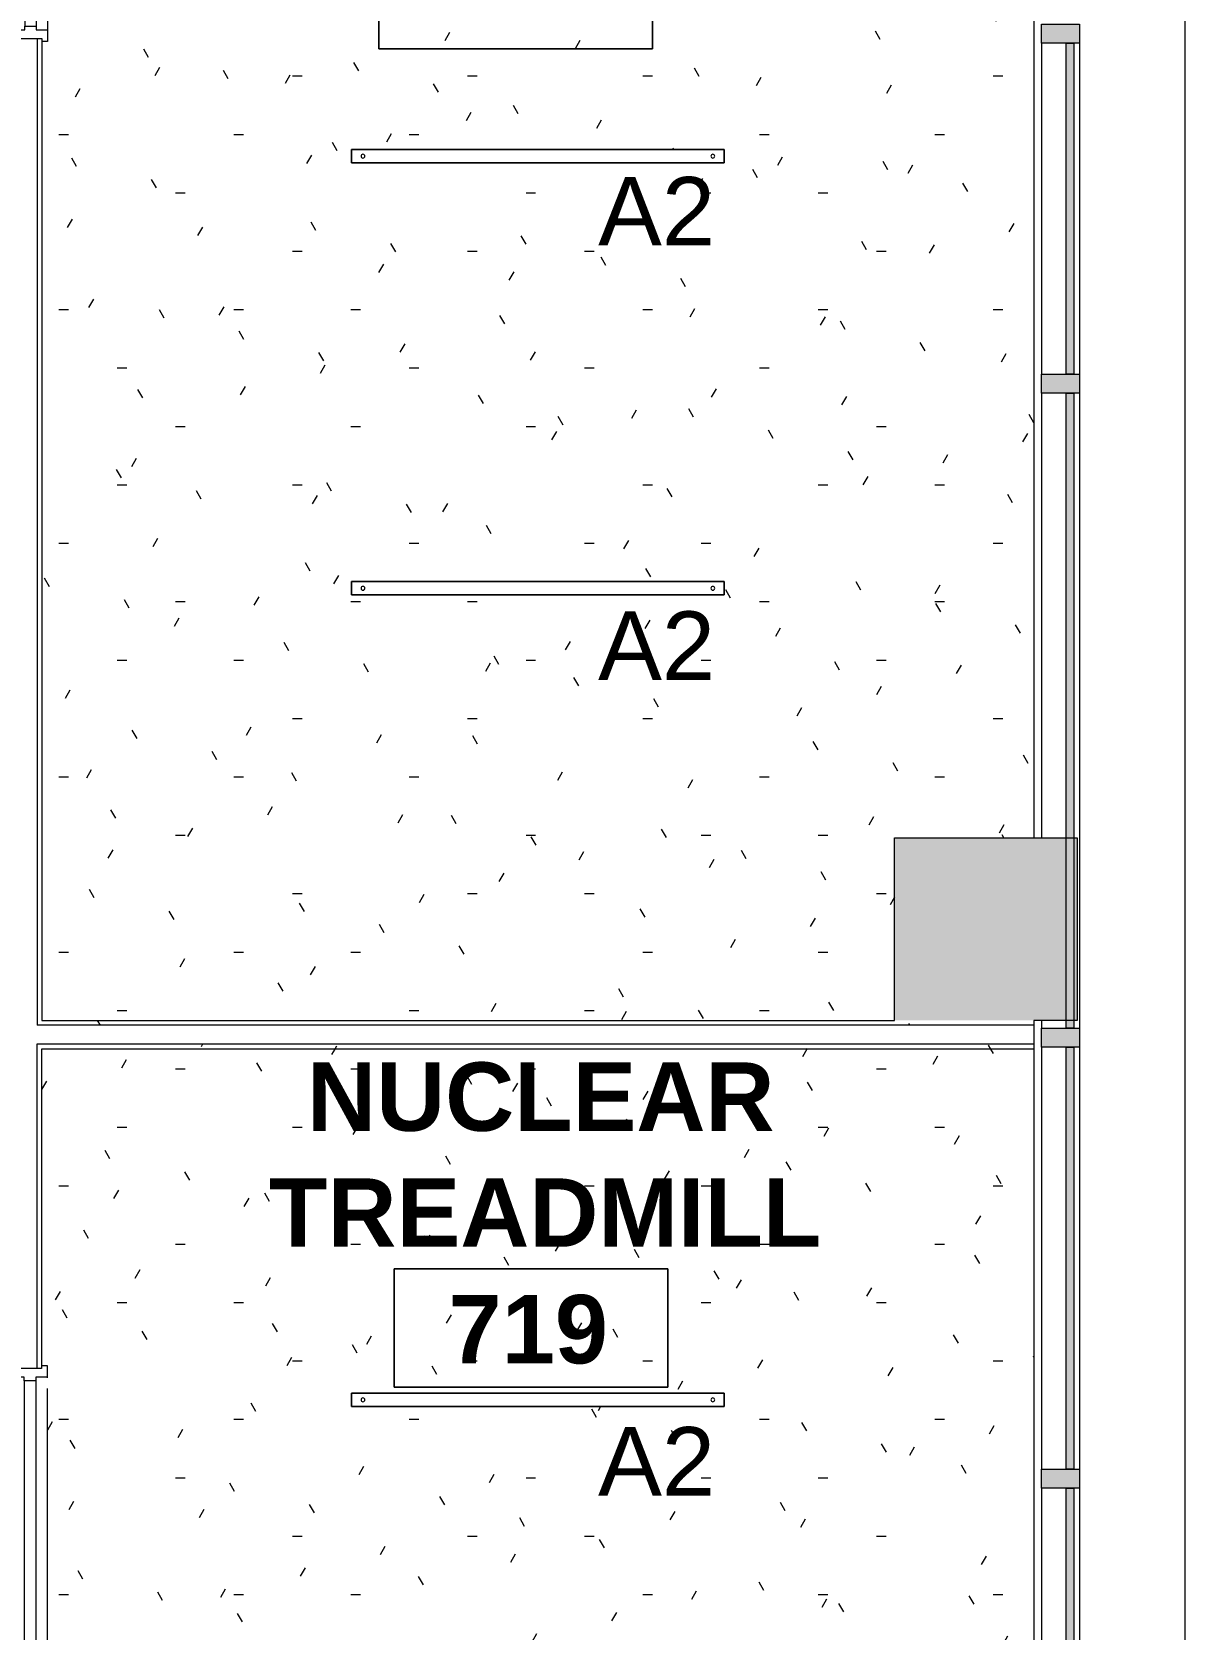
# Model space of a CAD drawing. Header units: inches. Extents: x 1083 to 3407, y -140 to 2134.
# Drawn here: x 2085.5 to 2237.1, y 1677.4 to 1887.4 of the extents above; entities that cross this region are included whole.
import ezdxf

# ---------------------------------------------------------------- set-up
doc = ezdxf.new("R2010")
doc.units = ezdxf.units.IN
doc.header["$MEASUREMENT"] = 0
for name, color, linetype, lineweight in [('A-AREA-IDEN', 2, 'Continuous', 9), ('A-CLNG-PATT', 13, 'Continuous', 13), ('A-DETL-GENF', 92, 'Continuous', 9), ('A-DOOR', 31, 'Continuous', 13), ('A-GLAZ-CURT', 52, 'Continuous', 13), ('A-GLAZ-CWMG', 51, 'Continuous', 13), ('A-WALL', 113, 'Continuous', 13), ('A-WALL-PATT', 111, 'Continuous', 13), ('E-LITE-EQPM', 33, 'Continuous', 9), ('E-LITE-EQPM-IDEN', 33, 'Continuous', 9), ('I-WALL', 2, 'Continuous', 13)]:
    doc.layers.add(name, color=color, linetype=linetype, lineweight=lineweight)
doc.styles.add('Arial', font='arial.ttf', dxfattribs={"height": 9})
doc.styles.add('Swis721 Lt BT_B', font='', dxfattribs={"height": 9})
doc.styles.get('Swis721 Lt BT_B').set_extended_font_data('Swis721 Lt BT', bold=True)
pattern_1 = [(0, (0, 0), (30.72, 7.68), [1.267, -21.773, 1.267, -21.773, -122.88]), (0, (0, 0), (30.72, 7.68), [-46.08, 1.267, -44.813, 1.267, -21.773, -53.76]), (0, (0, 0), (30.72, 7.68), [-115.2, 1.267, -14.093, 1.267, -37.133]), (120, (11.52, 3.84), (-22.011075, 22.7643), [1.267, -21.773, 1.267, -21.773, -122.88]), (120, (11.52, 3.84), (-22.011075, 22.7643), [-46.08, 1.267, -44.813, 1.267, -21.773, -53.76]), (120, (11.52, 3.84), (-22.011075, 22.7643), [-115.2, 1.267, -14.093, 1.267, -37.133]), (240, (15.36, 19.2), (-8.708925, -30.4443), [1.267, -21.773, 1.267, -21.773, -122.88]), (240, (15.36, 19.2), (-8.708925, -30.4443), [-46.08, 1.267, -44.813, 1.267, -21.773, -53.76]), (240, (15.36, 19.2), (-8.708925, -30.4443), [-115.2, 1.267, -14.093, 1.267, -37.133])]

# ---------------------------------------------------------------- blocks, each defined once
blk = doc.blocks.new('Door - Single - Solid Door-7355446-REFLECTED CEILING PLAN')
at = {"layer": 'A-DOOR', "lineweight": 9}
for p, q in [((-15.63, 1.96), (-15.63, 2.71)), ((-15.63, 2.71), (-14.13, 2.71)), ((-14.13, 2.71), (-14.01, 2.71)), ((-14.13, 2.71), (-14.13, 1.21)), ((-12.63, 2.71), (22.12, 2.71)), ((22.12, 1.21), (22.12, 2.71)), ((22.12, 2.71), (23.62, 2.71)), ((23.62, 2.71), (23.62, 1.96)), ((-14.13, 1.21), (-13.63, 1.21)), ((-13.63, 1.21), (21.62, 1.21)), ((-13.63, 1.21), (-13.63, -0.29)), ((21.62, -0.29), (21.62, 1.21)), ((21.62, 1.21), (22.12, 1.21)), ((-15.63, -2.54), (-15.63, -1.79)), ((-13.63, -0.29), (-14.13, -0.29)), ((-14.13, -0.29), (-14.13, -2.54)), ((-13.63, -0.29), (21.62, -0.29)), ((22.12, -0.29), (21.62, -0.29)), ((22.12, -2.54), (22.12, -0.29)), ((23.62, -1.79), (23.62, -2.54)), ((-14.13, -2.54), (-15.63, -2.54)), ((-14.13, -2.54), (22.12, -2.54)), ((23.62, -2.54), (22.12, -2.54))]:
    blk.add_line(p, q, dxfattribs=at)
blk = doc.blocks.new('L-Pendant-Axis-Sculpt-Direct_Indirect - SCDI-F-4-4584192-REFLECTED CEILING PLAN')
at = {"layer": 'A-DETL-GENF'}
for p, q in [((-24.5, -0.875), (-24.5, 0.875)), ((-24.5, 0.875), (24.5, 0.875)), ((24.5, 0.875), (-24.5, 0.875)), ((-24.5, 0.875), (-24.5, -0.875)), ((24.5, 0.875), (24.5, -0.875)), ((24.5, -0.875), (24.5, 0.875)), ((24.5, -0.875), (-24.5, -0.875)), ((-24.5, -0.875), (24.5, -0.875))]:
    blk.add_line(p, q, dxfattribs=at)
for centre in [(-23, 0), (23, 0)]:
    blk.add_circle(centre, 0.25, dxfattribs=at)
blk = doc.blocks.new('System Panel - Glazed-7827328-REFLECTED CEILING PLAN')
at = {"layer": 'A-GLAZ-CURT', "lineweight": 9}
blk.add_hatch(color=7, dxfattribs=at).paths.add_polyline_path([(21.75, 1.75), (-21.75, 1.75), (-21.75, 0.75), (21.75, 0.75), (21.75, 1.49)], flags=0)
at = {"layer": 'A-GLAZ-CURT', "color": 8, "lineweight": 20}
for p, q in [((-21.75, 0.75), (-21.75, 1.75)), ((-21.75, 1.75), (21.75, 1.75)), ((21.75, 0.75), (-21.75, 0.75)), ((21.75, 1.75), (21.75, 0.75))]:
    blk.add_line(p, q, dxfattribs=at)
blk = doc.blocks.new('System Panel - Glazed-7827392-REFLECTED CEILING PLAN')
at = {"layer": 'A-GLAZ-CURT', "lineweight": 9}
h = blk.add_hatch(color=7, dxfattribs=at)
h.paths.add_polyline_path([(41.75, 0.75), (41.75, 1.75), (40.75, 1.75), (40.75, 0.75), (41.37, 0.75)], flags=0)
h.paths.add_polyline_path([(16.75, 0.75), (16.75, 1.75), (-41.75, 1.75), (-41.75, 0.75), (-31.63, 0.75)], flags=0)
at = {"layer": 'A-GLAZ-CURT', "color": 8, "lineweight": 20}
for p, q in [((-41.75, 0.75), (-41.75, 1.75)), ((-41.75, 1.75), (41.75, 1.75)), ((41.75, 0.75), (-41.75, 0.75)), ((41.75, 1.75), (41.75, 0.75))]:
    blk.add_line(p, q, dxfattribs=at)
blk = doc.blocks.new('System Panel - Glazed-7827450-REFLECTED CEILING PLAN')
at = {"layer": 'A-GLAZ-CURT', "lineweight": 9}
blk.add_hatch(color=7, dxfattribs=at).paths.add_polyline_path([(27.75, 0.75), (27.75, 1.75), (-27.75, 1.75), (-27.75, 0.75), (25.75, 0.75)], flags=0)
at = {"layer": 'A-GLAZ-CURT', "color": 8, "lineweight": 20}
for p, q in [((-27.75, 0.75), (-27.75, 1.75)), ((-27.75, 1.75), (27.75, 1.75)), ((27.75, 0.75), (-27.75, 0.75)), ((27.75, 1.75), (27.75, 0.75))]:
    blk.add_line(p, q, dxfattribs=at)
blk = doc.blocks.new('System Panel - Glazed-7827501-REFLECTED CEILING PLAN')
at = {"layer": 'A-GLAZ-CURT', "lineweight": 9}
blk.add_hatch(color=7, dxfattribs=at).paths.add_polyline_path([(26.25, 0.75), (26.25, 1.75), (-26.25, 1.75), (-26.25, 0.75)], flags=0)
at = {"layer": 'A-GLAZ-CURT', "color": 8, "lineweight": 20}
for p, q in [((-26.25, 0.75), (-26.25, 1.75)), ((-26.25, 1.75), (26.25, 1.75)), ((26.25, 0.75), (-26.25, 0.75)), ((26.25, 1.75), (26.25, 0.75))]:
    blk.add_line(p, q, dxfattribs=at)
blk = doc.blocks.new('Rectangular Mullion - 2_5_ x 5_ rectangular-7827227-REFLECTED CEILING PLAN')
at = {"layer": 'A-GLAZ-CWMG', "lineweight": 9}
blk.add_hatch(color=7, dxfattribs=at).paths.add_polyline_path([(1.25, 2.5), (1.25, -2.5), (-1.25, -2.5), (-1.25, 2.5)], flags=0)
at = {"layer": 'A-GLAZ-CWMG', "color": 8, "lineweight": 20}
for p, q in [((1.25, 2.5), (-1.25, 2.5)), ((-1.25, 2.5), (-1.25, -2.5)), ((1.25, -2.5), (1.25, 2.5)), ((-1.25, -2.5), (1.25, -2.5))]:
    blk.add_line(p, q, dxfattribs=at)
blk = doc.blocks.new('Rectangular Mullion - 2_5_ x 5_ rectangular-7148713-REFLECTED CEILING PLAN')
at = {"layer": 'A-GLAZ-CWMG', "lineweight": 9}
blk.add_hatch(color=7, dxfattribs=at).paths.add_polyline_path([(1.25, 2.5), (1.25, -2.5), (-1.25, -2.5), (-1.25, 2.5)], flags=0)
at = {"layer": 'A-GLAZ-CWMG', "color": 8, "lineweight": 20}
for p, q in [((1.25, 2.5), (-1.25, 2.5)), ((-1.25, 2.5), (-1.25, -2.5)), ((1.25, -2.5), (1.25, 2.5)), ((-1.25, -2.5), (1.25, -2.5))]:
    blk.add_line(p, q, dxfattribs=at)
blk = doc.blocks.new('Rectangular Mullion - 2_5_ x 5_ rectangular-7827326-REFLECTED CEILING PLAN')
at = {"layer": 'A-GLAZ-CWMG', "lineweight": 9}
for p, q in [((2218.2, 1885.92), (2218.2, 1842.42)), ((2223.2, 1885.92), (2223.2, 1842.42))]:
    blk.add_line(p, q, dxfattribs=at)
blk = doc.blocks.new('Rectangular Mullion - 2_5_ x 5_ rectangular-7827390-REFLECTED CEILING PLAN')
at = {"layer": 'A-GLAZ-CWMG', "lineweight": 9}
for p, q in [((2218.2, 1839.92), (2218.2, 1781.42)), ((2223.2, 1839.92), (2223.2, 1756.42)), ((2218.2, 1757.42), (2218.2, 1756.42))]:
    blk.add_line(p, q, dxfattribs=at)
blk = doc.blocks.new('Rectangular Mullion - 2_5_ x 5_ rectangular-7827448-REFLECTED CEILING PLAN')
at = {"layer": 'A-GLAZ-CWMG', "lineweight": 9}
for p, q in [((2218.2, 1753.92), (2218.2, 1698.42)), ((2223.2, 1753.92), (2223.2, 1698.42))]:
    blk.add_line(p, q, dxfattribs=at)
blk = doc.blocks.new('Rectangular Mullion - 2_5_ x 5_ rectangular-7827499-REFLECTED CEILING PLAN')
at = {"layer": 'A-GLAZ-CWMG', "lineweight": 9}
for p, q in [((2218.2, 1695.92), (2218.2, 1643.42)), ((2223.2, 1695.92), (2223.2, 1643.42))]:
    blk.add_line(p, q, dxfattribs=at)
blk = doc.blocks.new('Room Tag - Room Name and Number-3379422-REFLECTED CEILING PLAN')
at = {"layer": 'A-AREA-IDEN'}
for p, q in [((-0.1881, -0.1636), (-0.1881, -0.0018)), ((-0.1881, -0.0018), (0.1869, -0.0018)), ((0.1869, -0.0018), (-0.1881, -0.0018)), ((-0.1881, -0.0018), (-0.1881, -0.1636)), ((0.1869, -0.0018), (0.1869, -0.1636)), ((0.1869, -0.1636), (0.1869, -0.0018)), ((0.1869, -0.1636), (-0.1881, -0.1636)), ((-0.1881, -0.1636), (0.1869, -0.1636))]:
    blk.add_line(p, q, dxfattribs=at)

msp = doc.modelspace()

# ---------------------------------------------------------------- hatches: boundary and pattern name
at = {"layer": 'A-CLNG-PATT'}
h = msp.add_hatch(dxfattribs=at)
h.set_pattern_fill('FP_2', color=256, style=0, pattern_type=2)
h.set_pattern_definition(pattern_1)
h.paths.add_polyline_path([(2198.89, 1757.42), (2198.89, 1781.42), (2217.2, 1781.42), (2217.2, 1925.37), (2200.89, 1925.37), (2200.89, 1927.92), (2086.77, 1927.92), (2086.77, 1925.42), (2087.52, 1925.42), (2087.52, 1923.79), (2123.52, 1923.79), (2123.52, 1922.42), (2087.52, 1922.42), (2087.52, 1886.17), (2086.77, 1886.17), (2086.77, 1757.42), (2153.29, 1757.42)], flags=0)
h.paths.add_polyline_path([(2153.29, 1813.38), (2127.48, 1813.38), (2127.48, 1815.13), (2176.48, 1815.13), (2176.48, 1813.38), (2174.51, 1813.38)], flags=0)
h.paths.add_polyline_path([(2127.48, 1870.21), (2127.48, 1871.96), (2176.48, 1871.96), (2176.48, 1870.21), (2153.29, 1870.21)], flags=0)
h = msp.add_hatch(dxfattribs=at)
h.set_pattern_fill('FP_2', color=256, style=0, pattern_type=2)
h.set_pattern_definition(pattern_1)
h.paths.add_polyline_path([(2086.7, 1615.29), (2217.2, 1615.29), (2217.2, 1753.67), (2086.7, 1753.67), (2086.7, 1712.04), (2087.45, 1712.04), (2087.45, 1710.42), (2123.45, 1710.42), (2123.45, 1709.04), (2087.45, 1709.04), (2087.45, 1672.79), (2086.7, 1672.79), (2086.7, 1656.4)], flags=0)
h.paths.add_polyline_path([(2127.48, 1660.54), (2127.48, 1662.29), (2176.48, 1662.29), (2176.48, 1660.54), (2153.29, 1660.54)], flags=0)
h.paths.add_polyline_path([(2176.48, 1706.67), (2127.48, 1706.67), (2127.48, 1708.42), (2176.48, 1708.42)], flags=0)
at = {"layer": 'A-WALL'}
msp.add_hatch(color=250, dxfattribs=at).paths.add_polyline_path([(2215.69, 1757.42), (2222.89, 1757.42), (2222.89, 1781.42), (2198.89, 1781.42), (2198.89, 1757.42)], flags=0)
at = {"layer": 'A-WALL-PATT', "lineweight": 9}
h = msp.add_hatch(dxfattribs=at)
h.set_pattern_fill('FP_2', color=256, style=0, pattern_type=2)
h.set_pattern_definition(pattern_1)
h.paths.add_polyline_path([(2217.2, 1756.79), (2217.2, 1757.42), (2086.14, 1757.42), (2086.18, 1756.79), (2217.17, 1756.79)], flags=0)
h = msp.add_hatch(dxfattribs=at)
h.set_pattern_fill('FP_2', color=256, style=0, pattern_type=2)
h.set_pattern_definition(pattern_1)
h.paths.add_polyline_path([(2104.65, 1753.67), (2217.2, 1753.67), (2217.2, 1754.29), (2086.08, 1754.29), (2086.08, 1753.67), (2086.7, 1753.67)], flags=0)
h.paths.add_polyline_path([(2083.02, 1753.67), (2083.58, 1753.67), (2083.58, 1754.29), (2083.02, 1754.29)], flags=0)
h = msp.add_hatch(dxfattribs=at)
h.set_pattern_fill('FP_2', color=256, style=0, pattern_type=2)
h.set_pattern_definition(pattern_1)
h.paths.add_polyline_path([(2086.7, 1615.29), (2086.7, 1673.17), (2086.08, 1673.17), (2086.08, 1615.29)], flags=0)
h.paths.add_polyline_path([(2086.08, 1711.67), (2086.7, 1711.67), (2086.7, 1753.67), (2086.08, 1753.67), (2086.08, 1715.04)], flags=0)

# ---------------------------------------------------------------- linework, layer by layer
at = {"layer": 'A-WALL', "lineweight": 9}
for p, q in [((2237.08, 1103), (2237.08, 2095.92)), ((2217.2, 1925.37), (2217.2, 1781.42)), ((2217.2, 1753.67), (2217.2, 1615.29))]:
    msp.add_line(p, q, dxfattribs=at)
at = {"layer": 'A-WALL'}
for p, q in [((2086.14, 1886.54), (2086.14, 1756.79)), ((2217.2, 1756.79), (2086.14, 1756.79)), ((2217.2, 1754.29), (2086.08, 1754.29)), ((2086.08, 1754.29), (2086.08, 1711.67))]:
    msp.add_line(p, q, dxfattribs=at)
at = {"layer": 'A-WALL', "color": 8, "lineweight": 20}
for p, q in [((2198.89, 1781.42), (2222.89, 1781.42)), ((2198.89, 1757.42), (2198.89, 1781.42)), ((2222.89, 1781.42), (2222.89, 1757.42)), ((2222.89, 1757.42), (2217.2, 1757.42))]:
    msp.add_line(p, q, dxfattribs=at)
at = {"layer": 'I-WALL'}
for p, q in [((2083.02, 1886.54), (2086.77, 1886.54)), ((2086.77, 1886.54), (2086.77, 1757.42)), ((2086.77, 1757.42), (2198.89, 1757.42)), ((2217.2, 1757.42), (2217.2, 1753.67)), ((2217.2, 1753.67), (2086.7, 1753.67)), ((2086.7, 1753.67), (2086.7, 1711.67)), ((2086.7, 1711.67), (2082.95, 1711.67))]:
    msp.add_line(p, q, dxfattribs=at)

# ---------------------------------------------------------------- block references
at = {"layer": 'A-AREA-IDEN', "xscale": 95.99999999999994, "yscale": 95.99999999999994, "zscale": 95.99999999999994}
for p in [(2149.12, 1900.87), (2151.12, 1724.93)]:
    msp.add_blockref('Room Tag - Room Name and Number-3379422-REFLECTED CEILING PLAN', p, dxfattribs=at)
at = {"layer": 'A-DOOR'}
for p, rotation in [((2084.8, 1909.79), 269.9999999999999), ((2084.74, 1696.41), 270)]:
    msp.add_blockref('Door - Single - Solid Door-7355446-REFLECTED CEILING PLAN', p, dxfattribs=dict(at, rotation=rotation))
at = {"layer": 'A-GLAZ-CURT', "lineweight": 9, "rotation": 269.9999999999998}
for name, p in [('System Panel - Glazed-7827328-REFLECTED CEILING PLAN', (2220.7, 1864.17)), ('System Panel - Glazed-7827392-REFLECTED CEILING PLAN', (2220.7, 1798.17)), ('System Panel - Glazed-7827450-REFLECTED CEILING PLAN', (2220.7, 1726.17)), ('System Panel - Glazed-7827501-REFLECTED CEILING PLAN', (2220.7, 1669.67))]:
    msp.add_blockref(name, p, dxfattribs=at)
at = {"layer": 'A-GLAZ-CWMG', "lineweight": 9, "extrusion": (0, 0, -1), "rotation": 270.0000000000002}
for name, p in [('Rectangular Mullion - 2_5_ x 5_ rectangular-7827227-REFLECTED CEILING PLAN', (-2220.7, 1887.17)), ('Rectangular Mullion - 2_5_ x 5_ rectangular-7148713-REFLECTED CEILING PLAN', (-2220.7, 1841.17)), ('Rectangular Mullion - 2_5_ x 5_ rectangular-7148713-REFLECTED CEILING PLAN', (-2220.7, 1755.17)), ('Rectangular Mullion - 2_5_ x 5_ rectangular-7148713-REFLECTED CEILING PLAN', (-2220.7, 1697.17))]:
    msp.add_blockref(name, p, dxfattribs=at)
at = {"layer": 'A-GLAZ-CWMG', "lineweight": 9}
for name in ['Rectangular Mullion - 2_5_ x 5_ rectangular-7827326-REFLECTED CEILING PLAN', 'Rectangular Mullion - 2_5_ x 5_ rectangular-7827390-REFLECTED CEILING PLAN', 'Rectangular Mullion - 2_5_ x 5_ rectangular-7827448-REFLECTED CEILING PLAN', 'Rectangular Mullion - 2_5_ x 5_ rectangular-7827499-REFLECTED CEILING PLAN']:
    msp.add_blockref(name, (0, 0), dxfattribs=at)
at = {"layer": 'E-LITE-EQPM', "extrusion": (0, 0, -1)}
for p in [(-2151.98, 1871.08), (-2151.98, 1814.25), (-2151.98, 1707.54)]:
    msp.add_blockref('L-Pendant-Axis-Sculpt-Direct_Indirect - SCDI-F-4-4584192-REFLECTED CEILING PLAN', p, dxfattribs=at)

# ---------------------------------------------------------------- texts
at = {"layer": 'A-AREA-IDEN', "char_height": 9, "attachment_point": 1, "style": 'Swis721 Lt BT_B'}
for s, insert, width in [('NUCLEAR', (2121.63, 1751.91), 71.508), ('TREADMILL', (2116.63, 1736.66), 83.325), ('719', (2140.23, 1721.33), 25.452)]:
    msp.add_mtext(s, dxfattribs=dict(at, insert=insert, width=width))
at = {"layer": 'E-LITE-EQPM-IDEN', "char_height": 9, "width": 18.786, "attachment_point": 1, "style": 'Arial'}
for insert in [(2159.9, 1868.33), (2159.9, 1811.21), (2159.9, 1703.96)]:
    msp.add_mtext('A2', dxfattribs=dict(at, insert=insert))

doc.saveas('drawing.dxf')
